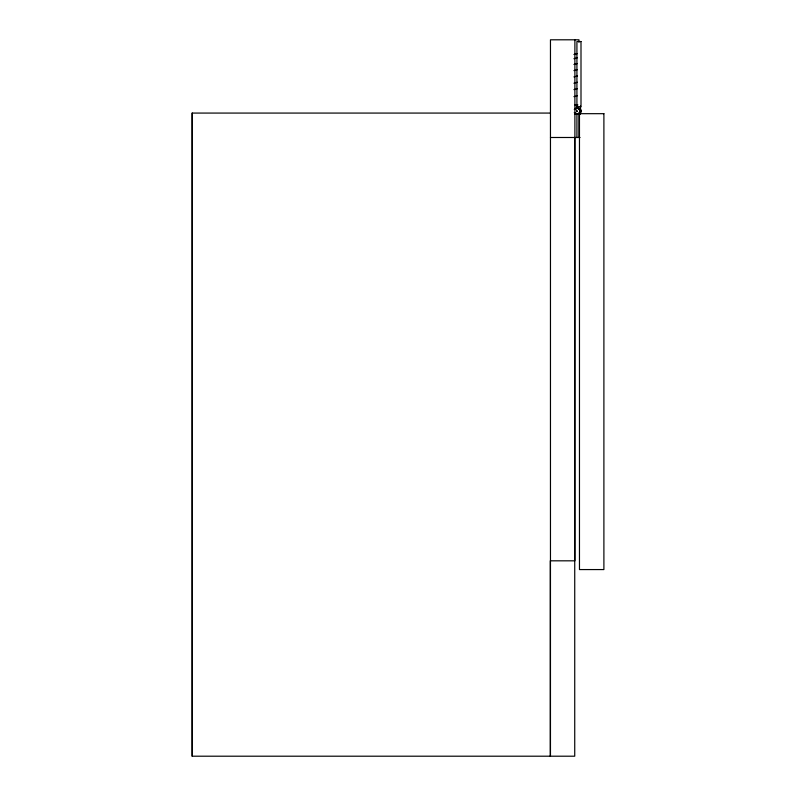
<?xml version="1.0" encoding="UTF-8"?>
<svg xmlns="http://www.w3.org/2000/svg" width="796" height="796" viewBox="0 0 796 796"><rect width="100%" height="100%" fill="white"/><g stroke="black" fill="none" stroke-linecap="round" stroke-linejoin="round"><path stroke-width="1.19" d="M576.921 114.306L574.891 113.291M576.921 137.489L576.921 114.087L579.08 113.191M573.916 54.506L577.458 53.561M573.916 58.695L577.458 57.74M573.916 64.476L577.458 63.521M573.916 70.605L577.458 69.65M573.916 76.894L577.458 75.938M573.916 83.222L577.458 82.267M573.916 89.62L577.458 88.674M573.916 96.654L577.458 95.709M577.946 114.087L580.175 113.191A3.055 3.055 0 0 0 578.801 108.087M574.891 104.923L577.946 104.923M550.464 113.072L192.105 113.072L192.105 756.2L574.732 756.2L574.732 137.489M574.891 114.306L578.961 114.306M550.464 137.489L580.045 137.489M580.582 106.047L580.582 108.505L576.513 108.505L576.513 104.813M580.045 113.072L580.045 114.306M579.976 113.072L579.976 114.306M578.961 42.258L578.961 39.8L550.464 39.8L550.464 756.2M578.961 113.072L578.961 137.489M575.976 114.306L575.906 113.291L577.229 113.977A3.055 3.055 0 0 1 575.856 113.191M574.891 39.8L574.891 560.822L550.305 560.822L550.305 756.2M192.264 113.072L192.264 756.2M575.787 108.873A3.055 3.055 0 0 1 580.105 108.873A3.055 3.055 0 0 1 580.105 113.191M577.15 113.977A3.055 3.055 0 0 1 575.787 113.191M579.906 110.505A2.04 2.04 0 0 1 579.906 111.559M578.961 109.271A2.04 2.04 0 0 1 579.379 109.589M575.856 108.873A3.055 3.055 0 0 1 576.493 108.385M579.03 109.271A2.04 2.04 0 0 1 579.458 109.589M574.284 109.51A3.055 3.055 0 0 1 579.08 108.873A3.055 3.055 0 0 1 578.453 113.679M577.717 113.977A3.055 3.055 0 0 1 574.284 112.554M575.488 109.599A2.03 2.03 0 0 1 575.916 109.281M576.523 110.923L577.329 111.142L576.523 110.923M581 41.531L576.921 41.531L576.921 106.654L581 106.654L581 41.531M603.895 113.679L579.468 113.679L579.468 569.568L603.895 569.568L603.895 113.679"/></g></svg>
